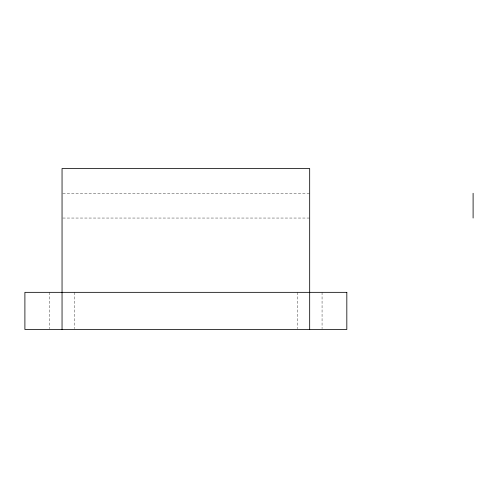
<?xml version="1.0" encoding="UTF-8"?>
<svg xmlns="http://www.w3.org/2000/svg" width="498" height="498" viewBox="0 0 498 498"><rect width="100%" height="100%" fill="white"/><g stroke="black" fill="none" stroke-linecap="round" stroke-linejoin="round"><path stroke-width="0.37" stroke-dasharray="2.49 1.87" d="M62.823 193.28L309.681 193.28M62.823 218.043L309.681 218.043M322.063 292.338L322.063 328.705M297.3 292.338L297.3 328.705M74.426 292.338L74.426 328.705M49.663 292.338L49.663 328.705"/><path stroke-width="0.75" d="M473.1 193.28L473.1 218.043M309.681 329.483L309.681 168.517L62.045 168.517L62.045 329.483M346.826 292.338L24.9 292.338L24.9 329.483L346.826 329.483L346.826 292.338"/></g></svg>
